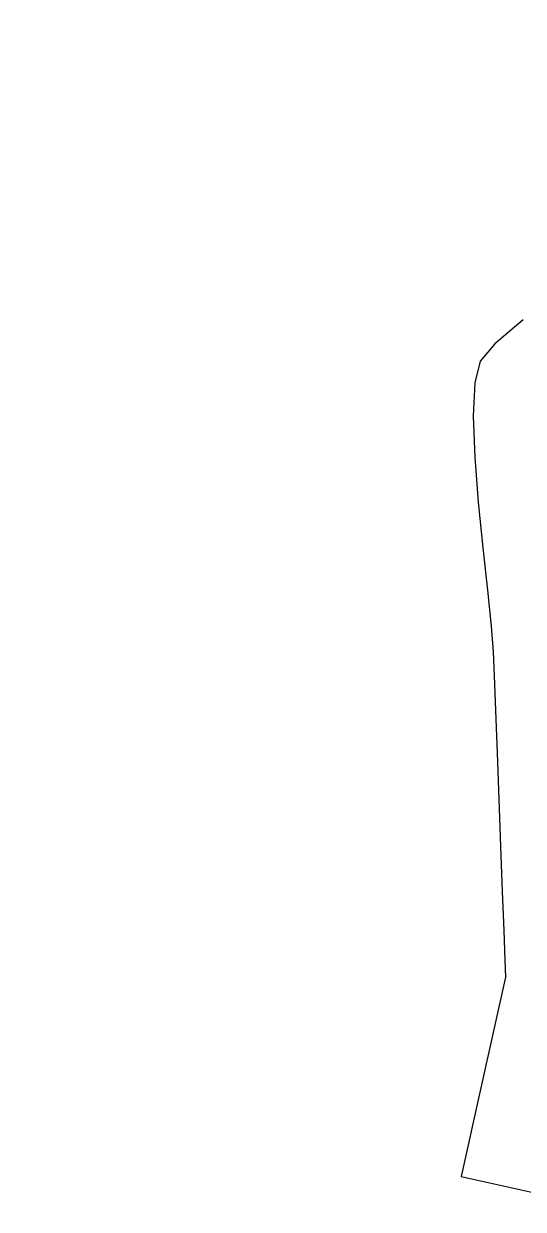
# Model space of a CAD drawing. Header units: millimetres. Extents: x 736950 to 738835, y 8500595 to 8502131.
# Drawn here: x 738248.89 to 738261.38, y 8501164.65 to 8501194.29 of the extents above; entities that cross this region are included whole.
import ezdxf

# ---------------------------------------------------------------- set-up
doc = ezdxf.new("R2010")
doc.units = ezdxf.units.MM
doc.layers.add('CONT-MJR', color=80, linetype='Continuous', lineweight=30)
doc.layers.add('pista', color=251, linetype='Continuous', lineweight=5)

msp = doc.modelspace()

# ---------------------------------------------------------------- hatches: boundary and pattern name
at = {"layer": 'pista'}
h = msp.add_hatch(dxfattribs=at)
h.set_pattern_fill('HONEY', color=256, scale=3, angle=9.94991650582834, style=0)
h.set_pattern_definition([(9.94991650582834, (1479841.21072825, -18.49207214638591), (0.4979252195647159, 0.4170677100899267), [0.375, -0.75]), (129.9499165058283, (1479841.21072825, -18.49207214638591), (-0.6101538418184378, 0.222682034283025), [0.3749999999999999, -0.7499999999999998]), (69.94991650582834, (1479841.21072825, -18.49207214638591), (-0.112228622253722, 0.6397497443729518), [-0.75, 0.375])])
h.paths.add_polyline_path([(737744.7999806425, 8501250.923935566), (737743.4751223363, 8501250.754223157), (737756.465848178, 8501242.026572531), (737763.5739612179, 8501242.006896213), (737770.002546867, 8501243.455222024), (737769.8468594846, 8501244.342704736), (737763.4750639071, 8501242.907173423), (737756.7405500773, 8501242.925815564)])
h.paths.add_polyline_path([(737794.2809870465, 8501256.017245878), (737809.7820272583, 8501263.709828075), (737823.391616501, 8501273.483615467), (737837.0791595323, 8501280.557800073), (737851.5530432165, 8501285.77819753), (737870.8510758049, 8501293.050216693, -0.9976846880626209), (737871.0089264096, 8501292.63424804), (737865.2748787645, 8501289.581801567, 0.7845063948290762), (737866.1540430214, 8501286.121818589), (737883.2588851704, 8501291.348365877), (737897.4188924351, 8501296.516943583), (737903.2981396064, 8501301.44146652, -0.5512150924587264), (737904.1219025984, 8501301.177325813), (737906.855912117, 8501297.98174819, 0.5618964424650519), (737910.2738656431, 8501298.536066804), (737914.22079628, 8501308.558674501), (737925.6412323939, 8501300.72656757, 0.340189525830376), (737928.7023693406, 8501300.894137181), (737936.9171069289, 8501306.117412793, -0.358727273887905), (737938.1716059428, 8501305.962964654), (737943.1732157968, 8501301.051021611, 0.3417074120720416), (737946.0555081918, 8501300.709858142), (737955.8779356404, 8501307.072689936), (737971.8320576148, 8501314.464803053), (737988.5677626224, 8501323.411181662), (738023.1375471824, 8501336.282937778), (738044.4246208373, 8501357.728329657), (738061.4456776979, 8501362.208386911), (738078.9085143938, 8501363.070318012), (738112.0997810266, 8501372.051506756), (738118.6561313582, 8501373.365123207), (738128.3493353954, 8501376.976906104), (738155.2251721952, 8501366.826195797), (738176.6167526407, 8501363.543890122), (738193.8053773039, 8501353.328603027), (738204.7313956148, 8501340.877429372), (738207.705198212, 8501335.751671141), (738214.35685511, 8501331.742925933), (738229.9282901662, 8501313.374534177), (738233.5603594936, 8501308.186787868), (738234.53883727, 8501308.358438132), (738230.6417003467, 8501313.924784988), (738214.9478837823, 8501332.43754055), (738208.3676942562, 8501336.403214611), (738205.4657963786, 8501341.405035153), (738194.387784551, 8501354.029418997), (738176.9261677533, 8501364.406946706), (738155.4549153853, 8501367.70147717), (738128.3514754312, 8501377.93815071), (738118.4090486554, 8501374.233504975), (738111.8936108743, 8501372.928085677), (738078.7671659255, 8501363.964436961), (738061.3074614278, 8501363.102660457), (738043.958527311, 8501358.536303693), (738022.6381405202, 8501337.057350922), (737988.196920163, 8501324.233464561), (737971.4304040315, 8501315.270615296), (737955.4419368334, 8501307.862588815), (737945.5806043665, 8501301.47455489, -0.3391433520832071), (737943.8038299843, 8501301.693147572), (737938.8116631231, 8501306.59581691, 0.3560082385246841), (737936.4342009705, 8501306.876887502), (737928.158540546, 8501301.61487459, -0.3502196171718997), (737926.1502499409, 8501301.468794718), (737914.5128481541, 8501309.44969617, 0.4302069892023044), (737913.4330382891, 8501309.014522241), (737909.4507249827, 8501298.90206584, -0.5704007069138802), (737907.5397775185, 8501298.566836312), (737904.9064502402, 8501301.644734057, 0.4931454261128044), (737902.7202336333, 8501302.131411942), (737896.9620044216, 8501297.308254998), (737882.9728831241, 8501292.20205278), (737866.0373022418, 8501287.027224885, -0.7384715771871906), (737865.6977918843, 8501288.787355538), (737871.5108758068, 8501291.881875956, 0.9119586051647783), (737870.5337161538, 8501293.892406015), (737851.2416702455, 8501286.62264278), (737836.7183275839, 8501281.384406622), (737822.9200107896, 8501274.252970394), (737809.3164408724, 8501264.483505804), (737793.8201376351, 8501256.79327439), (737778.9884914039, 8501246.402265295), (737769.846859484, 8501244.34270474), (737770.0025468671, 8501243.455222024), (737779.3594973255, 8501245.563292695)])
h.paths.add_polyline_path([(738260.5182952256, 8501271.251537092), (738234.538837269, 8501308.358438132), (738233.56035949, 8501308.186787868), (738259.6897886079, 8501270.86568047), (738269.3749442189, 8501234.589470252), (738274.5057655985, 8501215.583008338), (738279.7983711922, 8501189.602392923), (738280.7089290785, 8501189.641305126), (738275.382018582, 8501215.790318219), (738270.2441657205, 8501234.822827347)])

# ---------------------------------------------------------------- linework, layer by layer
at = {"layer": 'CONT-MJR', "elevation": 3560}
for points in [[(738261.380070196, 8501186.889005093), (738260.6717184955, 8501186.292577047)], [(738260.6717184955, 8501186.292577047), (738260.3006101372, 8501185.858131202)], [(738260.3674696662, 8501181.193852056), (738260.4837418069, 8501180.130604379)], [(738260.4837418069, 8501180.130604379), (738260.5789084896, 8501179.233244728)], [(738260.6527814177, 8501177.996225253), (738260.6859279661, 8501177.127095716)], [(738260.6859279661, 8501177.127095716), (738260.7256459469, 8501176.068363288)], [(738260.7689171771, 8501174.904284501), (738260.8127234752, 8501173.719115868)], [(738260.854046658, 8501172.597113919), (738260.8898685441, 8501171.622535171)], [(738260.9329356934, 8501170.45267339), (738260.3340816901, 8501167.76254794), (738259.8240329807, 8501165.471346734), (738263.502417462, 8501164.652494485), (738266.7639479749, 8501166.143308239)]]:
    msp.add_lwpolyline(points, dxfattribs=at)
at = {"layer": 'CONT-MJR', "extrusion": (0.9711100582002683, -0.2386320491096531, 0), "elevation": -1311723.397695396}
msp.add_lwpolyline([(8431759.661771998, 3560.000000000006), (8431759.098649744, 3560.000000000006)], dxfattribs=at)
at = {"layer": 'CONT-MJR', "extrusion": (0.9990197675214411, -0.04426628628432822, 0), "elevation": 361220.5968934179}
msp.add_lwpolyline([(8525532.209199866, 3560.000000000013), (8525531.378808862, 3560.000000000013)], dxfattribs=at)
at = {"layer": 'CONT-MJR', "extrusion": (0.9993418921730599, 0.03627371704097063, 0), "elevation": 1046143.835105565}
msp.add_lwpolyline([(8468810.346615702, 3560.00000000001), (8468809.32336418, 3560.00000000001)], dxfattribs=at)
at = {"layer": 'CONT-MJR', "extrusion": (0.9970107821067287, 0.0772625417840321, 0), "elevation": 1392876.388314236}
msp.add_lwpolyline([(8418731.712443756, 3560), (8418730.583211325, 3560)], dxfattribs=at)
at = {"layer": 'CONT-MJR', "extrusion": (0.9950638702672411, 0.09923655621180914, 0), "elevation": 1578244.163929757}
msp.add_lwpolyline([(8385956.989207778, 3560.000000000006), (8385955.844142159, 3560.000000000006)], dxfattribs=at)
at = {"layer": 'CONT-MJR', "extrusion": (0.9969404709556537, 0.07816455316010779, 0), "elevation": 1400492.725325585}
msp.add_lwpolyline([(8417463.820203321, 3560), (8417463.17648449, 3560)], dxfattribs=at)
at = {"layer": 'CONT-MJR', "extrusion": (0.9992178868034982, 0.03954256810010795, 0), "elevation": 1073841.659229297}
msp.add_lwpolyline([(8465336.98632642, 3560.000000000013), (8465336.390590366, 3560.000000000013)], dxfattribs=at)
at = {"layer": 'CONT-MJR', "extrusion": (0.9993098333751789, 0.03714642539561966, 0), "elevation": 1053539.505331175}
msp.add_lwpolyline([(8467885.093401458, 3560.000000000003), (8467883.928518703, 3560.000000000003)], dxfattribs=at)
at = {"layer": 'CONT-MJR', "extrusion": (0.9993224696353575, 0.03680491382805138, 0), "elevation": 1050645.584775185}
msp.add_lwpolyline([(8468242.290191155, 3560.000000000006), (8468241.167428501, 3560.000000000006)], dxfattribs=at)
at = {"layer": 'CONT-MJR', "extrusion": (0.9993253592061357, 0.03672637264321091, 0), "elevation": 1049980.025868841}
msp.add_lwpolyline([(8468322.740813754, 3560.000000000013), (8468321.997413214, 3560.000000000013)], dxfattribs=at)
at = {"layer": 'CONT-MJR', "extrusion": (0.999319042415774, 0.03689785176973002, 0), "elevation": 1051433.135786226}
msp.add_lwpolyline([(8468141.700961715, 3560.000000000004), (8468141.27370801, 3560.000000000004)], dxfattribs=at)

doc.saveas('drawing.dxf')
